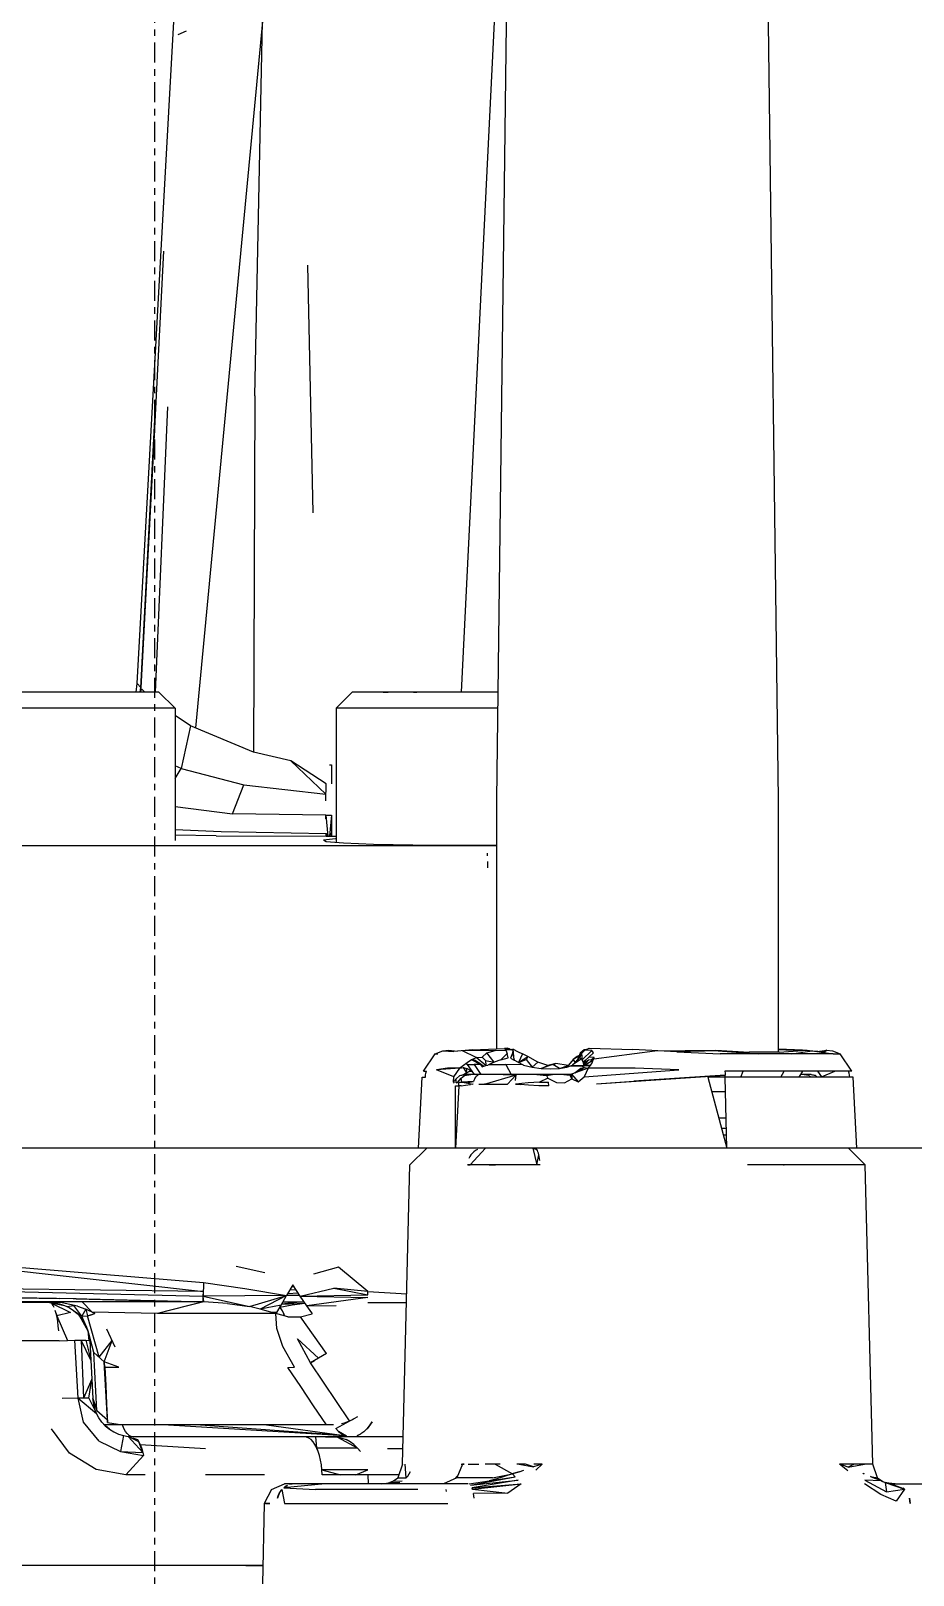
# Model space of a CAD drawing. Header units: millimetres. Extents: x -57554 to 16546, y 2142 to 98430.
# Drawn here: x -16614.8 to -16483.4, y 76751.8 to 76982 of the extents above; entities that cross this region are included whole.
import ezdxf

# ---------------------------------------------------------------- set-up
doc = ezdxf.new("R2010")
doc.units = ezdxf.units.MM
doc.linetypes.add('DXK_LINE_DOT3', pattern=[5.9187, 2.979, -0.9799, 0.9799, -0.9799])

msp = doc.modelspace()

# ---------------------------------------------------------------- linework, layer by layer
at = {"color": 1, "linetype": 'DXK_LINE_DOT3'}
msp.add_line((-16596.37, 71792.5), (-16596.37, 84292.5), dxfattribs=at)
at = {"color": 2, "linetype": 'Continuous'}
for p, q in [((-16545.43, 76867.4), (-16543.43, 77025.4)), ((-16503.47, 76867.4), (-16505.46, 77025.4)), ((-16599.02, 76884.69), (-16591.4, 77021.77)), ((-16545.78, 76984.36), (-16550.74, 76883.4)), ((-16545.78, 76984.34), (-16550.74, 76883.4)), ((-16591.72, 76981.98), (-16592.97, 76981.42)), ((-16580.32, 76983.39), (-16590.31, 76878.08)), ((-16581.49, 76927.58), (-16580.32, 76983.39)), ((-16595.1, 76949.14), (-16596.75, 76916.92)), ((-16573.65, 76947.05), (-16572.86, 76910.12)), ((-16581.49, 76927.58), (-16581.67, 76874.47)), ((-16598.45, 76884.05), (-16596.34, 76924.98)), ((-16596.27, 76883.4), (-16594.45, 76925.94)), ((-16596.75, 76916.92), (-16598.45, 76884.05)), ((-16599.17, 76883.4), (-16599.02, 76884.69)), ((-16598.47, 76884.11), (-16599.02, 76884.69)), ((-16595.77, 76883.4), (-16626.97, 76883.4)), ((-16598.56, 76883.4), (-16598.47, 76884.11)), ((-16598.38, 76883.92), (-16598.55, 76883.4)), ((-16598.55, 76883.4), (-16598.38, 76883.92)), ((-16598.38, 76883.92), (-16597.86, 76883.4)), ((-16598.38, 76883.92), (-16597.86, 76883.4)), ((-16595.77, 76883.4), (-16593.37, 76881)), ((-16566.97, 76883.4), (-16569.37, 76881)), ((-16545.22, 76883.4), (-16566.97, 76883.4)), ((-16562.37, 76883.4), (-16561.59, 76883.4)), ((-16557.85, 76883.4), (-16557.33, 76883.4)), ((-16593.37, 76881), (-16629.37, 76881)), ((-16593.37, 76881), (-16593.37, 76861.31)), ((-16569.37, 76881), (-16569.37, 76861.02)), ((-16545.25, 76881), (-16569.37, 76881)), ((-16591.08, 76878.41), (-16593.37, 76879.93)), ((-16591.08, 76878.41), (-16592.45, 76872.03)), ((-16590.31, 76878.08), (-16591.08, 76878.41)), ((-16581.67, 76874.47), (-16591.08, 76878.41)), ((-16576.14, 76873.15), (-16581.67, 76874.47)), ((-16570.87, 76869.75), (-16576.14, 76873.15)), ((-16576.14, 76873.15), (-16570.88, 76868.2)), ((-16592.45, 76872.03), (-16593.37, 76872.43)), ((-16593.37, 76870.53), (-16592.45, 76872.03)), ((-16592.45, 76872.03), (-16583.14, 76869.59)), ((-16570.33, 76872.55), (-16570.08, 76872.55)), ((-16570.33, 76872.55), (-16570.08, 76872.55)), ((-16570.08, 76872.55), (-16570.08, 76869.75)), ((-16584.8, 76865.27), (-16583.14, 76869.59)), ((-16583.14, 76869.59), (-16570.88, 76868.2)), ((-16570.89, 76867.22), (-16570.87, 76869.75)), ((-16593.37, 76866.36), (-16584.8, 76865.27)), ((-16545.43, 76830.24), (-16545.43, 76867.4)), ((-16503.47, 76829.76), (-16503.47, 76867.4)), ((-16570.89, 76865.07), (-16584.8, 76865.27)), ((-16570.89, 76864.51), (-16570.89, 76865.07)), ((-16570.89, 76865.07), (-16570.08, 76865.07)), ((-16570.89, 76865.07), (-16570.58, 76861.93)), ((-16570.08, 76865.07), (-16570.33, 76861.93)), ((-16570.08, 76865.07), (-16570.08, 76861.93)), ((-16593.37, 76862.94), (-16586.52, 76862.63)), ((-16587.24, 76862), (-16593.37, 76862.08)), ((-16587.24, 76862), (-16570.84, 76861.93)), ((-16586.52, 76862.63), (-16570.87, 76862.36)), ((-16570.84, 76861.93), (-16570.87, 76862.36)), ((-16570.58, 76861.93), (-16570.87, 76862.36)), ((-16570.84, 76861.93), (-16570.86, 76862.33)), ((-16570.84, 76861.93), (-16570.58, 76861.93)), ((-16570.58, 76861.93), (-16570.33, 76861.93)), ((-16570.33, 76861.93), (-16570.08, 76862.36)), ((-16570.33, 76861.93), (-16570.08, 76861.93)), ((-16570.08, 76862.36), (-16570.08, 76861.93)), ((-16570.08, 76861.93), (-16569.37, 76861.93)), ((-16570.08, 76861.93), (-16569.37, 76861.93)), ((-16705.91, 76860.53), (-16546.82, 76860.53)), ((-16571.26, 76861.38), (-16569.45, 76861.6)), ((-16571.26, 76861.38), (-16570.85, 76861.15)), ((-16570.85, 76861.15), (-16568.26, 76860.93)), ((-16569.45, 76861.6), (-16569.37, 76861.61)), ((-16568.26, 76860.93), (-16563.8, 76860.76)), ((-16563.8, 76860.76), (-16557.95, 76860.65)), ((-16557.95, 76860.65), (-16551.37, 76860.61)), ((-16551.37, 76860.61), (-16545.51, 76860.64)), ((-16551.37, 76860.6), (-16550.54, 76860.6)), ((-16550.54, 76860.6), (-16545.79, 76860.6)), ((-16546.82, 76860.53), (-16545.43, 76860.54)), ((-16546.82, 76859.26), (-16546.82, 76859.38)), ((-16546.82, 76859.01), (-16546.82, 76859.38)), ((-16545.51, 76860.64), (-16545.43, 76860.64)), ((-16546.82, 76859.01), (-16546.82, 76859.26)), ((-16546.82, 76858.17), (-16546.82, 76857.71)), ((-16546.82, 76857.71), (-16546.82, 76857.23)), ((-16556.34, 76826.88), (-16554.61, 76829.51)), ((-16554.61, 76829.51), (-16553.46, 76829.95)), ((-16554.61, 76829.51), (-16554.19, 76829.51)), ((-16553.46, 76829.95), (-16552.62, 76830.03)), ((-16553.46, 76829.95), (-16551.83, 76829.82)), ((-16552.62, 76830.03), (-16551.3, 76829.87)), ((-16549.04, 76830.1), (-16551.83, 76829.82)), ((-16545.66, 76829.99), (-16550.55, 76829.95)), ((-16548.51, 76828.95), (-16550.55, 76829.95)), ((-16549.04, 76830.1), (-16544.26, 76830.28)), ((-16549.04, 76830.1), (-16545.66, 76829.99)), ((-16546.92, 76829.62), (-16547.62, 76829)), ((-16546.92, 76829.62), (-16545.66, 76829.99)), ((-16545.84, 76828.26), (-16546.92, 76829.62)), ((-16545.66, 76829.99), (-16544.06, 76830.05)), ((-16543.87, 76829.55), (-16544.84, 76828.61)), ((-16543.9, 76830.31), (-16544.26, 76830.28)), ((-16544.26, 76830.28), (-16544.06, 76830.05)), ((-16544.2, 76830.21), (-16543.54, 76830.24)), ((-16544.13, 76830.13), (-16543.35, 76830.15)), ((-16544.13, 76830.13), (-16543.35, 76830.15)), ((-16544.06, 76830.05), (-16543.87, 76829.55)), ((-16543.54, 76830.24), (-16543.9, 76830.31)), ((-16543.71, 76828.88), (-16543.87, 76829.55)), ((-16543.54, 76830.24), (-16543.29, 76830.15)), ((-16543.54, 76830.24), (-16543.2, 76830.08)), ((-16543.11, 76829.61), (-16543.37, 76828.83)), ((-16543.29, 76830.15), (-16542.98, 76830.16)), ((-16543.2, 76830.08), (-16543.29, 76830.15)), ((-16542.98, 76830.16), (-16543.2, 76830.08)), ((-16543.2, 76830.08), (-16543.04, 76830.07)), ((-16543.04, 76830.07), (-16543.11, 76829.61)), ((-16543.11, 76829.61), (-16542.83, 76828.56)), ((-16542.98, 76830.16), (-16543.04, 76830.07)), ((-16542.83, 76828.56), (-16542.98, 76830.16)), ((-16542.98, 76830.16), (-16542.34, 76829.85)), ((-16542.34, 76829.85), (-16541.6, 76829.48)), ((-16541.6, 76829.48), (-16542.19, 76828.22)), ((-16540.81, 76829.09), (-16541.6, 76829.48)), ((-16533.01, 76829.61), (-16533.45, 76828.51)), ((-16533.01, 76829.61), (-16533.12, 76828.88)), ((-16533.07, 76828.89), (-16532.8, 76829.55)), ((-16532.42, 76830.07), (-16533.01, 76829.61)), ((-16532.55, 76829.82), (-16533.01, 76829.61)), ((-16532.8, 76829.55), (-16532.32, 76830.05)), ((-16532.8, 76829.55), (-16532.7, 76828.61)), ((-16532.7, 76828.61), (-16531.26, 76829.99)), ((-16532.07, 76830.15), (-16532.42, 76830.07)), ((-16532.32, 76830.05), (-16531.65, 76830.31)), ((-16531.26, 76829.99), (-16532.32, 76830.05)), ((-16531.7, 76829), (-16531.03, 76829.62)), ((-16531.65, 76830.31), (-16525.17, 76830.11)), ((-16531.03, 76829.62), (-16531.26, 76829.99)), ((-16530.98, 76828.76), (-16521.86, 76829.94)), ((-16518.6, 76829.77), (-16525.17, 76830.11)), ((-16521.96, 76829.95), (-16512.8, 76830.03)), ((-16512.45, 76829.95), (-16518.6, 76829.77)), ((-16518.6, 76829.77), (-16512.15, 76829.51)), ((-16512.8, 76830.03), (-16507.84, 76829.76)), ((-16512.45, 76829.95), (-16506.41, 76829.51)), ((-16495.32, 76829.51), (-16512.15, 76829.51)), ((-16503.36, 76829.76), (-16507.84, 76829.76)), ((-16503.47, 76830.24), (-16499.87, 76830.1)), ((-16503.47, 76830.21), (-16500.11, 76830)), ((-16503.47, 76830.15), (-16500.11, 76830)), ((-16501.38, 76830.06), (-16503.47, 76830.1)), ((-16503.36, 76829.76), (-16499.19, 76830.03)), ((-16501.54, 76829.51), (-16498.43, 76829.95)), ((-16500.11, 76830), (-16499.91, 76829.99)), ((-16500.11, 76830), (-16499.91, 76829.99)), ((-16499.87, 76830.1), (-16499.2, 76830.03)), ((-16499.87, 76830.1), (-16499.2, 76830.03)), ((-16499.19, 76830.03), (-16498.43, 76829.95)), ((-16498.43, 76829.95), (-16495.32, 76829.51)), ((-16498.39, 76829.95), (-16497.6, 76829.87)), ((-16498.34, 76829.95), (-16497.6, 76829.87)), ((-16497.69, 76829.86), (-16496.27, 76830.03)), ((-16497.08, 76829.76), (-16496.68, 76829.76)), ((-16497.08, 76829.76), (-16496.89, 76829.76)), ((-16497.07, 76829.76), (-16496.27, 76830.03)), ((-16497.07, 76829.76), (-16496.94, 76829.83)), ((-16496.27, 76830.03), (-16496.94, 76829.83)), ((-16496.89, 76829.76), (-16496.68, 76829.76)), ((-16496.68, 76829.76), (-16496.27, 76830.03)), ((-16496.27, 76830.03), (-16495.43, 76829.95)), ((-16495.43, 76829.95), (-16494.28, 76829.51)), ((-16495.32, 76829.51), (-16494.8, 76829.51)), ((-16494.8, 76829.51), (-16494.28, 76829.51)), ((-16492.55, 76826.88), (-16494.28, 76829.51)), ((-16550.94, 76827.33), (-16554.39, 76827.11)), ((-16552.75, 76827.33), (-16554.39, 76827.11)), ((-16553.54, 76827.22), (-16554.39, 76827.11)), ((-16551.82, 76826.08), (-16554.39, 76827.11)), ((-16552.75, 76827.33), (-16553.54, 76827.22)), ((-16550.94, 76827.33), (-16552.75, 76827.33)), ((-16551.82, 76826.08), (-16550.94, 76827.33)), ((-16550.41, 76827.76), (-16550.94, 76827.33)), ((-16550.94, 76827.33), (-16550.43, 76827.44)), ((-16550.43, 76827.44), (-16549.87, 76827.32)), ((-16550.43, 76827.44), (-16549.94, 76826.65)), ((-16549.83, 76828.17), (-16550.41, 76827.76)), ((-16549.98, 76828.06), (-16549.77, 76827.91)), ((-16549.94, 76826.65), (-16549.87, 76827.32)), ((-16549.37, 76826.98), (-16549.87, 76827.32)), ((-16549.2, 76828.57), (-16549.83, 76828.17)), ((-16548.77, 76826.4), (-16549.77, 76827.91)), ((-16549.77, 76827.91), (-16548.78, 76827.91)), ((-16548.87, 76828.76), (-16549.2, 76828.57)), ((-16547.88, 76827.9), (-16549.2, 76828.57)), ((-16549.2, 76828.57), (-16548.64, 76828.53)), ((-16548.87, 76828.76), (-16548.51, 76828.95)), ((-16547.89, 76827.91), (-16548.78, 76827.91)), ((-16548.78, 76827.91), (-16547.81, 76826.39)), ((-16548.64, 76828.53), (-16548.07, 76828.16)), ((-16548.64, 76828.53), (-16548.02, 76828.1)), ((-16548.51, 76828.95), (-16547.62, 76829)), ((-16547.08, 76827.73), (-16548.51, 76828.95)), ((-16548.07, 76828.16), (-16547.63, 76827.56)), ((-16548.07, 76828.16), (-16547.37, 76827.64)), ((-16547.63, 76827.56), (-16547.37, 76827.64)), ((-16547.62, 76829), (-16547.13, 76828.51)), ((-16547.37, 76827.64), (-16547.08, 76827.73)), ((-16547.13, 76828.51), (-16547.08, 76827.73)), ((-16547.13, 76828.51), (-16545.84, 76828.26)), ((-16547.08, 76827.73), (-16546.77, 76827.82)), ((-16545.84, 76828.26), (-16546.77, 76827.82)), ((-16546.58, 76827.91), (-16544.08, 76827.91)), ((-16544.84, 76828.61), (-16545.84, 76828.26)), ((-16544.84, 76828.61), (-16543.71, 76828.88)), ((-16541.5, 76827.85), (-16544.08, 76827.91)), ((-16544.08, 76827.91), (-16543.3, 76826.39)), ((-16543.37, 76828.83), (-16542.83, 76828.56)), ((-16542.19, 76828.22), (-16542.83, 76828.56)), ((-16542.19, 76828.22), (-16540.81, 76829.09)), ((-16542.19, 76828.22), (-16541.05, 76828.66)), ((-16541.44, 76827.82), (-16542.19, 76828.22)), ((-16541.44, 76827.82), (-16540.15, 76827.52)), ((-16540.81, 76829.09), (-16541.05, 76828.66)), ((-16541.05, 76828.66), (-16540.15, 76827.52)), ((-16539.33, 76828.23), (-16540.81, 76829.09)), ((-16540.15, 76827.52), (-16539.33, 76828.23)), ((-16540.15, 76827.52), (-16538.8, 76827.31)), ((-16537.81, 76827.76), (-16539.33, 76828.23)), ((-16537.08, 76827.91), (-16538.8, 76827.31)), ((-16538.8, 76827.31), (-16537.81, 76827.76)), ((-16538.8, 76827.31), (-16537.39, 76827.23)), ((-16536.64, 76828.05), (-16537.81, 76827.76)), ((-16537.39, 76827.23), (-16536.08, 76827.31)), ((-16537.08, 76827.91), (-16536.64, 76828.05)), ((-16536.08, 76827.31), (-16537.08, 76827.91)), ((-16534.79, 76827.76), (-16536.64, 76828.05)), ((-16536.08, 76827.31), (-16534.79, 76827.76)), ((-16536.08, 76827.31), (-16535, 76827.52)), ((-16534.05, 76828.66), (-16535, 76827.52)), ((-16535, 76827.52), (-16534.14, 76827.82)), ((-16534.63, 76827.65), (-16532.56, 76827.72)), ((-16531.82, 76827.33), (-16534.3, 76826.45)), ((-16534.27, 76827.77), (-16532.51, 76827.81)), ((-16533.77, 76828.17), (-16534.14, 76827.82)), ((-16533.2, 76829.12), (-16534.05, 76828.66)), ((-16533.46, 76829.09), (-16534.05, 76828.66)), ((-16534.05, 76828.66), (-16533.77, 76828.17)), ((-16533.85, 76828.1), (-16533.58, 76828.23)), ((-16533.77, 76828.17), (-16533.44, 76828.53)), ((-16533.45, 76828.51), (-16533.77, 76828.17)), ((-16533.76, 76826.65), (-16532.38, 76827.44)), ((-16532.89, 76827.32), (-16533.76, 76826.65)), ((-16533.58, 76828.23), (-16532.87, 76828.75)), ((-16533.58, 76828.23), (-16533.55, 76828.4)), ((-16533.16, 76829.22), (-16533.46, 76829.09)), ((-16533.45, 76828.51), (-16533.06, 76828.92)), ((-16533.45, 76828.51), (-16533.16, 76828.83)), ((-16533.36, 76828.6), (-16533.06, 76828.92)), ((-16533.16, 76828.83), (-16533.12, 76828.88)), ((-16533.12, 76828.88), (-16533.06, 76828.93)), ((-16532.7, 76828.61), (-16533.03, 76828.88)), ((-16532.38, 76827.44), (-16532.89, 76827.32)), ((-16532.54, 76828.26), (-16532.7, 76828.61)), ((-16532.63, 76827.56), (-16532.34, 76828.16)), ((-16532.57, 76827.64), (-16532.63, 76827.56)), ((-16532.57, 76827.64), (-16531.05, 76828.57)), ((-16531.77, 76828.53), (-16532.57, 76827.64)), ((-16532.57, 76827.64), (-16532.34, 76828.16)), ((-16532.27, 76828.51), (-16532.54, 76828.26)), ((-16532.54, 76828.26), (-16532.51, 76827.82)), ((-16532.27, 76828.51), (-16532.49, 76827.86)), ((-16532.45, 76827.72), (-16531.49, 76827.75)), ((-16531.82, 76827.33), (-16532.41, 76826.08)), ((-16532.41, 76826.08), (-16518.29, 76827.11)), ((-16532.38, 76827.44), (-16531.82, 76827.33)), ((-16531.77, 76828.53), (-16532.34, 76828.16)), ((-16532.3, 76827.81), (-16531.44, 76827.83)), ((-16531.7, 76829), (-16532.27, 76828.51)), ((-16531.82, 76827.33), (-16531.49, 76827.76)), ((-16524.81, 76827.33), (-16531.82, 76827.33)), ((-16531.05, 76828.57), (-16531.77, 76828.53)), ((-16530.94, 76828.95), (-16531.7, 76829)), ((-16531.49, 76827.76), (-16531.24, 76828.17)), ((-16531.47, 76828.55), (-16530.94, 76828.95)), ((-16531.24, 76828.17), (-16531.05, 76828.57)), ((-16531.05, 76828.57), (-16530.98, 76828.76)), ((-16530.98, 76828.76), (-16530.94, 76828.95)), ((-16518.29, 76827.11), (-16524.81, 76827.33)), ((-16557.1, 76815.4), (-16556.55, 76826.03)), ((-16556.55, 76826.03), (-16556.06, 76826.03)), ((-16556.34, 76826.88), (-16555.9, 76826.88)), ((-16556.06, 76826.03), (-16556.03, 76826.32)), ((-16556.03, 76826.32), (-16555.98, 76826.6)), ((-16555.98, 76826.6), (-16555.9, 76826.88)), ((-16551.88, 76825.31), (-16551.82, 76826.08)), ((-16551.88, 76825.31), (-16551.48, 76825.78)), ((-16551.74, 76825.13), (-16551.88, 76825.31)), ((-16551.5, 76825.18), (-16551.48, 76825.78)), ((-16551.5, 76825.18), (-16551.26, 76825.22)), ((-16551.48, 76825.78), (-16550.95, 76826.24)), ((-16551.26, 76825.22), (-16550.73, 76825.85)), ((-16551.1, 76824.7), (-16551.09, 76824.89)), ((-16551.09, 76824.89), (-16551.06, 76825.07)), ((-16551.06, 76825.07), (-16551.02, 76825.26)), ((-16551.02, 76825.26), (-16550.66, 76825.25)), ((-16550.95, 76826.24), (-16550.17, 76826.45)), ((-16550.95, 76826.24), (-16550.05, 76826.4)), ((-16550.76, 76824.71), (-16550.09, 76824.8)), ((-16550.73, 76825.85), (-16550.22, 76826.25)), ((-16550.66, 76825.25), (-16550.73, 76825.85)), ((-16548.89, 76825.35), (-16550.66, 76825.25)), ((-16550.66, 76825.25), (-16549.99, 76825.15)), ((-16549.94, 76826.65), (-16550.28, 76826.42)), ((-16550.28, 76826.4), (-16550.17, 76826.45)), ((-16534.76, 76826.4), (-16550.28, 76826.4)), ((-16550.17, 76826.45), (-16550.25, 76826.4)), ((-16550.22, 76826.25), (-16549.28, 76826.4)), ((-16550.22, 76826.25), (-16549.82, 76826.4)), ((-16550.17, 76826.45), (-16549.94, 76826.65)), ((-16550.09, 76824.8), (-16549.36, 76824.92)), ((-16549.99, 76825.15), (-16548.89, 76825.35)), ((-16549.99, 76825.15), (-16549.02, 76824.99)), ((-16549.94, 76826.65), (-16549.37, 76826.98)), ((-16549.55, 76826.88), (-16549.09, 76826.88)), ((-16549.02, 76824.98), (-16549.36, 76824.92)), ((-16548.94, 76824.98), (-16549.02, 76824.98)), ((-16548.84, 76825.53), (-16548.89, 76825.35)), ((-16548.77, 76825.69), (-16548.84, 76825.53)), ((-16548.69, 76825.85), (-16548.77, 76825.69)), ((-16548.59, 76825.99), (-16548.69, 76825.85)), ((-16548.48, 76826.11), (-16548.59, 76825.99)), ((-16548.35, 76826.21), (-16548.48, 76826.11)), ((-16548.22, 76826.29), (-16548.35, 76826.21)), ((-16548.1, 76824.98), (-16547.15, 76824.98)), ((-16548.1, 76824.98), (-16547.25, 76824.98)), ((-16547.25, 76824.98), (-16542.52, 76826.35)), ((-16547.15, 76824.98), (-16547.25, 76824.98)), ((-16547.15, 76824.98), (-16543.85, 76824.98)), ((-16542.52, 76826.35), (-16546.37, 76826.4)), ((-16544.48, 76826.4), (-16542.5, 76826.39)), ((-16543.85, 76824.98), (-16542.52, 76826.35)), ((-16540.76, 76825.15), (-16542.65, 76824.98)), ((-16542.65, 76824.98), (-16541.93, 76824.91)), ((-16542.63, 76825.53), (-16542.62, 76825.69)), ((-16542.62, 76825.69), (-16542.61, 76825.85)), ((-16542.61, 76825.85), (-16542.6, 76825.99)), ((-16542.6, 76825.99), (-16542.58, 76826.11)), ((-16542.58, 76826.11), (-16542.56, 76826.21)), ((-16542.56, 76826.21), (-16542.54, 76826.29)), ((-16542.54, 76826.29), (-16542.52, 76826.35)), ((-16540.71, 76824.8), (-16541.93, 76824.91)), ((-16539.06, 76825.25), (-16540.76, 76825.15)), ((-16539.16, 76824.71), (-16540.71, 76824.8)), ((-16539.45, 76826.4), (-16538.04, 76826.25)), ((-16537.84, 76825.85), (-16539.06, 76825.25)), ((-16539.06, 76825.25), (-16537.72, 76825.26)), ((-16538.04, 76826.25), (-16537.11, 76826.4)), ((-16538.04, 76826.25), (-16537.84, 76825.85)), ((-16537.84, 76825.85), (-16536.53, 76825.22)), ((-16537.7, 76825.07), (-16537.72, 76825.26)), ((-16537.68, 76824.89), (-16537.7, 76825.07)), ((-16537.67, 76824.7), (-16537.68, 76824.89)), ((-16536.53, 76825.22), (-16535.34, 76825.18)), ((-16534.49, 76826.24), (-16535.93, 76826.4)), ((-16535.34, 76825.18), (-16534.27, 76825.78)), ((-16534.3, 76826.45), (-16534.76, 76826.4)), ((-16534.49, 76826.24), (-16534.3, 76826.45)), ((-16534.27, 76825.78), (-16534.49, 76826.24)), ((-16534.3, 76826.45), (-16534.27, 76825.78)), ((-16534.3, 76826.45), (-16533.32, 76825.31)), ((-16534.27, 76825.78), (-16533.32, 76825.31)), ((-16533.32, 76825.31), (-16532.41, 76826.08)), ((-16530.58, 76825.02), (-16511.39, 76826.32)), ((-16530.58, 76825.02), (-16525.02, 76825.39)), ((-16511.39, 76826.32), (-16525.02, 76825.39)), ((-16492.35, 76826.03), (-16513.99, 76826.03)), ((-16513.99, 76826.03), (-16511.15, 76815.4)), ((-16493.65, 76826.88), (-16511.45, 76826.88)), ((-16511.45, 76826.88), (-16511.41, 76826.6)), ((-16511.41, 76826.6), (-16511.39, 76826.32)), ((-16511.38, 76826.03), (-16511.39, 76826.32)), ((-16511.15, 76815.4), (-16511.38, 76826.03)), ((-16509.06, 76826.03), (-16508.7, 76826.88)), ((-16503.09, 76826.03), (-16502.59, 76826.88)), ((-16500.37, 76826.03), (-16499.81, 76826.88)), ((-16498.61, 76826.4), (-16500.12, 76826.4)), ((-16499.61, 76826.4), (-16498.95, 76826.3)), ((-16499.07, 76826.4), (-16498.62, 76826.03)), ((-16497.94, 76826.24), (-16498.84, 76826.4)), ((-16498.61, 76826.4), (-16497.94, 76826.24)), ((-16497.7, 76826.03), (-16497.94, 76826.24)), ((-16497.64, 76826.88), (-16497.07, 76826.08)), ((-16497.07, 76826.08), (-16495.08, 76826.88)), ((-16493.1, 76826.88), (-16493.65, 76826.88)), ((-16492.55, 76826.88), (-16493.1, 76826.88)), ((-16492.92, 76826.6), (-16493, 76826.88)), ((-16492.86, 76826.32), (-16492.92, 76826.6)), ((-16492.83, 76826.03), (-16492.86, 76826.32)), ((-16491.79, 76815.4), (-16492.35, 76826.03)), ((-16551.6, 76824.7), (-16551.1, 76824.7)), ((-16551.58, 76815.4), (-16551.6, 76824.7)), ((-16551.1, 76824.7), (-16551.58, 76815.4)), ((-16550.76, 76824.71), (-16551.1, 76824.7)), ((-16537.8, 76824.7), (-16539.16, 76824.71)), ((-16537.67, 76824.7), (-16537.8, 76824.7)), ((-16513.41, 76823.85), (-16511.33, 76823.85)), ((-16512.36, 76819.93), (-16512.15, 76819.93)), ((-16512.15, 76819.93), (-16511.25, 76819.93)), ((-16511.95, 76818.4), (-16511.21, 76818.4)), ((-16511.68, 76817.4), (-16511.5, 76817.4)), ((-16511.5, 76817.4), (-16511.19, 76817.4)), ((-16478.07, 76815.4), (-16834.67, 76815.4)), ((-16558.36, 76812.95), (-16555.87, 76815.4)), ((-16549.45, 76814.18), (-16549.59, 76813.89)), ((-16549.28, 76814.45), (-16549.45, 76814.18)), ((-16549.4, 76812.95), (-16547.12, 76815.4)), ((-16549.07, 76814.69), (-16549.28, 76814.45)), ((-16548.84, 76814.9), (-16549.07, 76814.69)), ((-16548.58, 76815.07), (-16548.84, 76814.9)), ((-16548.3, 76815.21), (-16548.58, 76815.07)), ((-16540.08, 76815.4), (-16539.46, 76812.95)), ((-16540.08, 76815.4), (-16539.46, 76815.21)), ((-16539.46, 76815.21), (-16539.55, 76815.32)), ((-16539.37, 76815.07), (-16539.46, 76815.21)), ((-16539.46, 76812.95), (-16539.15, 76814.45)), ((-16539.29, 76814.9), (-16539.37, 76815.07)), ((-16539.21, 76814.69), (-16539.29, 76814.9)), ((-16539.15, 76814.45), (-16539.21, 76814.69)), ((-16539.09, 76814.18), (-16539.15, 76814.45)), ((-16539.05, 76813.89), (-16539.09, 76814.18)), ((-16539.01, 76813.59), (-16539.05, 76813.89)), ((-16490.54, 76812.95), (-16493.02, 76815.4)), ((-16559.48, 76768.33), (-16558.36, 76812.95)), ((-16538.98, 76812.95), (-16549.79, 76812.95)), ((-16549.76, 76812.95), (-16549.4, 76812.95)), ((-16546.56, 76812.95), (-16545.6, 76812.95)), ((-16490.57, 76812.95), (-16508.06, 76812.95)), ((-16502.71, 76812.95), (-16502.63, 76812.95)), ((-16489.41, 76768.33), (-16490.54, 76812.95)), ((-16634.23, 76799.08), (-16589.15, 76794.06)), ((-16634.23, 76799.08), (-16589.12, 76795.41)), ((-16580.01, 76796.82), (-16584.26, 76797.78)), ((-16568.99, 76797.69), (-16572.72, 76796.63)), ((-16564.66, 76794.05), (-16568.99, 76797.69)), ((-16656.37, 76794.97), (-16589.18, 76793.35)), ((-16589.15, 76794.06), (-16656.37, 76794.97)), ((-16589.12, 76795.41), (-16589.18, 76793.35)), ((-16589.12, 76795.41), (-16582.95, 76794.5)), ((-16575.83, 76795.05), (-16576.74, 76793.44)), ((-16574.72, 76793.37), (-16575.83, 76795.05)), ((-16634.36, 76793.37), (-16610.51, 76792.99)), ((-16608.08, 76792.95), (-16624.94, 76793.26)), ((-16590.49, 76792.52), (-16610.51, 76792.99)), ((-16608.08, 76792.95), (-16590.49, 76792.52)), ((-16589.2, 76792.52), (-16589.18, 76793.35)), ((-16589.19, 76792.93), (-16589.14, 76792.92)), ((-16589.18, 76793.35), (-16589.15, 76794.06)), ((-16576.74, 76793.44), (-16589.18, 76793.35)), ((-16589.1, 76792.49), (-16589.18, 76793.35)), ((-16589.18, 76793.35), (-16582.28, 76791.8)), ((-16582.95, 76794.5), (-16576.74, 76793.44)), ((-16582.28, 76791.8), (-16576.74, 76793.44)), ((-16576.74, 76793.44), (-16580.67, 76791.43)), ((-16577.57, 76792.03), (-16576.74, 76793.44)), ((-16576.7, 76793.52), (-16574.82, 76793.52)), ((-16576.56, 76793.76), (-16575.04, 76793.85)), ((-16576.23, 76794.35), (-16575.34, 76794.31)), ((-16575.96, 76794.81), (-16575.66, 76794.8)), ((-16574.72, 76793.37), (-16569.69, 76794.54)), ((-16574.72, 76793.37), (-16564.66, 76793.56)), ((-16573.74, 76791.92), (-16574.72, 76793.37)), ((-16574.72, 76793.37), (-16564.66, 76793.15)), ((-16564.66, 76793.15), (-16573.74, 76791.92)), ((-16564.66, 76794.05), (-16569.69, 76794.54)), ((-16569.69, 76794.54), (-16564.66, 76793.56)), ((-16564.66, 76793.56), (-16564.66, 76794.05)), ((-16564.66, 76793.56), (-16564.66, 76794.05)), ((-16564.64, 76794.05), (-16558.84, 76793.7)), ((-16589.11, 76792.52), (-16723.54, 76792.52)), ((-16612.36, 76792.46), (-16674.55, 76792.46)), ((-16612.06, 76792.4), (-16662.9, 76792.4)), ((-16610.17, 76792.34), (-16612.36, 76792.46)), ((-16612.06, 76792.4), (-16611.31, 76792.35)), ((-16611.88, 76792.35), (-16612.06, 76792.4)), ((-16611.88, 76792.35), (-16608.95, 76790.91)), ((-16611.7, 76792.21), (-16611.88, 76792.35)), ((-16611.81, 76792.35), (-16609.84, 76791.97)), ((-16611.53, 76791.97), (-16611.7, 76792.21)), ((-16611.37, 76791.65), (-16611.53, 76791.97)), ((-16611.31, 76792.35), (-16610.56, 76792.21)), ((-16611.07, 76790.75), (-16611.21, 76791.24)), ((-16611.07, 76790.75), (-16611, 76790.41)), ((-16611.05, 76790.64), (-16611.07, 76790.75)), ((-16610.95, 76790.2), (-16611.05, 76790.64)), ((-16608.95, 76790.91), (-16611, 76790.41)), ((-16611, 76790.41), (-16610.95, 76790.2)), ((-16611, 76790.41), (-16609.39, 76786.76)), ((-16610.56, 76792.21), (-16609.84, 76791.97)), ((-16607.88, 76791.87), (-16610.17, 76792.34)), ((-16609.84, 76791.97), (-16609.15, 76791.65)), ((-16609.47, 76791.81), (-16608.47, 76791.99)), ((-16609.15, 76791.65), (-16608.52, 76791.24)), ((-16608.52, 76791.24), (-16607.93, 76790.75)), ((-16608.51, 76791.24), (-16607.27, 76790.4)), ((-16607.27, 76790.4), (-16608.47, 76791.99)), ((-16607.61, 76790.41), (-16607.93, 76790.75)), ((-16607.93, 76790.75), (-16607.42, 76790.2)), ((-16607.89, 76790.71), (-16607.27, 76790.4)), ((-16607.88, 76791.87), (-16606.64, 76791.43)), ((-16607.61, 76790.41), (-16606.34, 76788.2)), ((-16607.42, 76790.2), (-16607.61, 76790.41)), ((-16606.64, 76791.43), (-16607.27, 76790.4)), ((-16607.27, 76790.4), (-16606.4, 76790.42)), ((-16606.61, 76788.91), (-16607.27, 76790.4)), ((-16605.7, 76790.95), (-16607.23, 76792.52)), ((-16605.34, 76790.77), (-16606.64, 76791.43)), ((-16606.64, 76791.43), (-16606.4, 76790.42)), ((-16606.4, 76790.42), (-16605.34, 76790.77)), ((-16606.4, 76790.42), (-16606.03, 76790.55)), ((-16604.69, 76784.27), (-16606.4, 76790.42)), ((-16606.03, 76790.55), (-16605.34, 76790.77)), ((-16595.96, 76790.77), (-16605.7, 76790.95)), ((-16605.7, 76790.95), (-16605.34, 76790.77)), ((-16589.2, 76792.52), (-16595.96, 76790.77)), ((-16589.1, 76792.49), (-16595.96, 76790.77)), ((-16578.37, 76790.77), (-16595.96, 76790.77)), ((-16589.1, 76792.49), (-16589.2, 76792.52)), ((-16585.54, 76792.26), (-16589.1, 76792.49)), ((-16585.54, 76792.26), (-16582.28, 76791.8)), ((-16580.67, 76791.43), (-16582.28, 76791.8)), ((-16577.57, 76792.03), (-16580.67, 76791.43)), ((-16579.1, 76790.95), (-16580.67, 76791.43)), ((-16578.22, 76790.94), (-16579.1, 76790.95)), ((-16578.37, 76790.77), (-16578.32, 76790.83)), ((-16576.56, 76790.28), (-16578.37, 76790.77)), ((-16578.21, 76788.54), (-16578.37, 76790.77)), ((-16578.32, 76790.83), (-16578.27, 76790.89)), ((-16578.27, 76790.89), (-16578.22, 76790.94)), ((-16578.22, 76790.94), (-16577.57, 76792.03)), ((-16577.73, 76791.72), (-16575.9, 76792.09)), ((-16577.57, 76791.48), (-16577.73, 76791.72)), ((-16577.38, 76791.16), (-16577.57, 76791.48)), ((-16577.47, 76792.19), (-16574.02, 76792.32)), ((-16577.45, 76792.23), (-16574.76, 76792.52)), ((-16577.16, 76790.71), (-16577.38, 76791.16)), ((-16577.18, 76790.75), (-16577.38, 76791.16)), ((-16577.28, 76792.52), (-16574.15, 76792.52)), ((-16577, 76790.4), (-16577.18, 76790.75)), ((-16577, 76790.4), (-16577.16, 76790.71)), ((-16576.56, 76790.28), (-16574.69, 76790.26)), ((-16575.9, 76792.09), (-16574.01, 76792.31)), ((-16574.69, 76790.26), (-16572.93, 76790.71)), ((-16570.78, 76784.82), (-16574.69, 76790.26)), ((-16573.74, 76791.92), (-16569.36, 76791.97)), ((-16573.01, 76790.88), (-16573.74, 76791.92)), ((-16573.01, 76790.88), (-16572.99, 76790.82)), ((-16572.99, 76790.82), (-16572.96, 76790.76)), ((-16572.93, 76790.71), (-16572.95, 76790.75)), ((-16564.66, 76792.4), (-16558.88, 76792.4)), ((-16610.84, 76789.58), (-16610.95, 76790.2)), ((-16610.76, 76788.91), (-16610.84, 76789.58)), ((-16610.69, 76788.2), (-16610.76, 76788.91)), ((-16607.42, 76790.2), (-16606.97, 76789.58)), ((-16606.97, 76789.58), (-16606.61, 76788.91)), ((-16606.61, 76788.91), (-16606.34, 76788.2)), ((-16606.34, 76788.2), (-16606.16, 76787.47)), ((-16606.34, 76788.2), (-16606.22, 76786.76)), ((-16602.29, 76785.76), (-16603.52, 76788.46)), ((-16577.3, 76785.85), (-16578.21, 76788.54)), ((-16610.63, 76786.71), (-16675.27, 76786.71)), ((-16610.63, 76786.71), (-16609.39, 76786.76)), ((-16609.39, 76786.76), (-16608.28, 76786.79)), ((-16608.28, 76786.79), (-16607.35, 76786.8)), ((-16607.82, 76778.16), (-16608.28, 76786.79)), ((-16605.92, 76783.84), (-16607.35, 76786.8)), ((-16607.35, 76786.8), (-16607.01, 76778.16)), ((-16607.35, 76786.8), (-16606.65, 76786.79)), ((-16606.65, 76786.79), (-16605.92, 76783.84)), ((-16606.65, 76786.79), (-16606.22, 76786.76)), ((-16606.22, 76786.76), (-16606.07, 76786.71)), ((-16605.46, 76784.97), (-16606.17, 76787.57)), ((-16606.16, 76787.47), (-16606.07, 76786.71)), ((-16606.07, 76786.71), (-16605.62, 76778.08)), ((-16604.69, 76784.27), (-16602.74, 76786.77)), ((-16603.93, 76783.58), (-16602.74, 76786.77)), ((-16575.56, 76782.78), (-16577.3, 76785.85)), ((-16573.18, 76783.41), (-16575.1, 76786.98)), ((-16575.1, 76786.98), (-16571.98, 76784.12)), ((-16605, 76776.33), (-16605.46, 76784.97)), ((-16605.46, 76784.97), (-16603.93, 76783.58)), ((-16603.43, 76774.94), (-16603.93, 76783.58)), ((-16603.76, 76782.78), (-16603.93, 76783.58)), ((-16601.73, 76782.78), (-16603.93, 76783.58)), ((-16570.78, 76784.82), (-16573.18, 76783.41)), ((-16573.18, 76783.41), (-16572.6, 76783.75)), ((-16567.36, 76774.78), (-16573.18, 76783.41)), ((-16603.65, 76780.07), (-16603.76, 76782.78)), ((-16603.76, 76782.78), (-16601.73, 76782.78)), ((-16576.54, 76782.71), (-16575.56, 76782.78)), ((-16574.64, 76779.88), (-16576.54, 76782.71)), ((-16605.77, 76780.96), (-16607.01, 76778.16)), ((-16606.2, 76778.16), (-16605.77, 76780.96)), ((-16603.54, 76777.33), (-16603.65, 76780.07)), ((-16572.73, 76777.03), (-16574.64, 76779.88)), ((-16607.82, 76778.16), (-16610.17, 76778.08)), ((-16606.2, 76778.16), (-16607.82, 76778.16)), ((-16607.82, 76778.16), (-16605.07, 76775.88)), ((-16607.03, 76774.57), (-16607.82, 76778.16)), ((-16606.2, 76778.16), (-16605.07, 76775.88)), ((-16605.35, 76776.59), (-16605.62, 76778.08)), ((-16605.62, 76778.08), (-16605.53, 76777.33)), ((-16605.62, 76778.08), (-16605, 76776.33)), ((-16605.53, 76777.33), (-16605.35, 76776.59)), ((-16605.07, 76775.88), (-16605.35, 76776.59)), ((-16603.43, 76774.94), (-16603.54, 76777.33)), ((-16603.45, 76775.29), (-16603.54, 76777.33)), ((-16570.8, 76774.16), (-16572.73, 76777.03)), ((-16604.69, 76771.74), (-16607.03, 76774.57)), ((-16604.71, 76775.21), (-16605.07, 76775.88)), ((-16605, 76776.33), (-16603.43, 76774.94)), ((-16604.26, 76774.59), (-16604.71, 76775.21)), ((-16603.76, 76774.05), (-16604.26, 76774.59)), ((-16604.26, 76774.59), (-16603.74, 76774.03)), ((-16569.74, 76774.16), (-16603.85, 76774.16)), ((-16603.42, 76774.54), (-16603.44, 76774.94)), ((-16603.43, 76774.94), (-16603.42, 76774.54)), ((-16603.42, 76774.54), (-16601.2, 76774.16)), ((-16600.98, 76773.64), (-16601.2, 76774.16)), ((-16594.35, 76774.16), (-16568.18, 76772.6)), ((-16568.18, 76772.6), (-16590.26, 76774.16)), ((-16579.76, 76774.16), (-16568.18, 76772.6)), ((-16569.4, 76773.64), (-16566.12, 76775.4)), ((-16568.59, 76774.36), (-16567.98, 76774.54)), ((-16567.98, 76774.54), (-16567.36, 76774.78)), ((-16567.36, 76774.78), (-16566.8, 76775.04)), ((-16567.36, 76774.78), (-16566.8, 76775.04)), ((-16564.01, 76774.6), (-16564.76, 76773.59)), ((-16564.37, 76774.05), (-16564.01, 76774.6)), ((-16609.08, 76769.93), (-16611.78, 76773.58)), ((-16603.76, 76774.05), (-16603.15, 76773.54)), ((-16603.15, 76773.54), (-16603.74, 76774.03)), ((-16603.74, 76774.03), (-16603.68, 76773.98)), ((-16603.68, 76773.98), (-16603.15, 76773.54)), ((-16603.15, 76773.54), (-16602.49, 76773.13)), ((-16602.49, 76773.13), (-16601.79, 76772.8)), ((-16601.79, 76772.8), (-16601.06, 76772.57)), ((-16601.06, 76772.57), (-16601.51, 76770.2)), ((-16601.06, 76772.57), (-16600.34, 76772.44)), ((-16600.74, 76773.2), (-16600.98, 76773.64)), ((-16600.48, 76772.86), (-16600.74, 76773.2)), ((-16600.2, 76772.6), (-16600.48, 76772.86)), ((-16599.63, 76772.4), (-16600.34, 76772.44)), ((-16600.34, 76772.44), (-16598.95, 76771.97)), ((-16598.74, 76771.65), (-16600.34, 76772.44)), ((-16600.34, 76772.44), (-16598.18, 76770.07)), ((-16599.92, 76772.45), (-16600.2, 76772.6)), ((-16599.63, 76772.4), (-16599.92, 76772.45)), ((-16559.38, 76772.4), (-16599.63, 76772.4)), ((-16598.95, 76771.97), (-16598.74, 76771.65)), ((-16573.76, 76772.35), (-16574.09, 76772.4)), ((-16573.43, 76772.21), (-16573.76, 76772.35)), ((-16573.11, 76771.97), (-16573.43, 76772.21)), ((-16572.8, 76771.65), (-16573.11, 76771.97)), ((-16572.26, 76770.75), (-16572.4, 76772.4)), ((-16570.95, 76772.4), (-16569.14, 76772.35)), ((-16569.02, 76773.2), (-16569.4, 76773.64)), ((-16569.14, 76772.35), (-16568.5, 76772.21)), ((-16569.14, 76772.35), (-16566.21, 76770.75)), ((-16569.02, 76773.2), (-16568.18, 76772.6)), ((-16567.83, 76772.48), (-16569.02, 76773.2)), ((-16568.5, 76772.21), (-16567.87, 76771.97)), ((-16568.18, 76772.6), (-16567.83, 76772.48)), ((-16568.18, 76772.6), (-16567.73, 76772.45)), ((-16567.27, 76771.65), (-16567.87, 76771.97)), ((-16567.83, 76772.48), (-16567.73, 76772.45)), ((-16566.22, 76772.59), (-16565.71, 76772.83)), ((-16566.19, 76772.6), (-16565.71, 76772.83)), ((-16565.23, 76773.15), (-16565.71, 76772.83)), ((-16564.78, 76773.56), (-16565.23, 76773.15)), ((-16564.78, 76773.56), (-16564.37, 76774.05)), ((-16564.76, 76773.59), (-16564.37, 76774.05)), ((-16605.12, 76767.51), (-16609.08, 76769.93)), ((-16604.69, 76771.74), (-16601.51, 76770.2)), ((-16601.51, 76770.2), (-16598.08, 76769.58)), ((-16601.51, 76770.2), (-16598.18, 76770.07)), ((-16598.08, 76769.58), (-16600.72, 76766.71)), ((-16598.23, 76770.19), (-16598.74, 76771.65)), ((-16598.74, 76771.65), (-16598.55, 76771.24)), ((-16598.55, 76771.24), (-16588.85, 76770.64)), ((-16598.55, 76771.24), (-16598.37, 76770.75)), ((-16598.21, 76770.2), (-16598.37, 76770.75)), ((-16598.37, 76770.75), (-16598.34, 76770.64)), ((-16598.34, 76770.64), (-16598.21, 76770.2)), ((-16598.18, 76770.07), (-16598.21, 76770.2)), ((-16598.21, 76770.2), (-16598.08, 76769.58)), ((-16598.18, 76770.07), (-16598.08, 76769.58)), ((-16572.52, 76771.24), (-16572.8, 76771.65)), ((-16572.26, 76770.75), (-16572.52, 76771.24)), ((-16572.04, 76770.2), (-16572.26, 76770.75)), ((-16572.26, 76770.75), (-16566.21, 76770.75)), ((-16572.22, 76770.64), (-16572.26, 76770.75)), ((-16572.04, 76770.2), (-16572.22, 76770.64)), ((-16571.84, 76769.58), (-16572.04, 76770.2)), ((-16571.56, 76768.2), (-16571.84, 76769.58)), ((-16571.68, 76768.91), (-16571.84, 76769.58)), ((-16566.71, 76771.24), (-16567.27, 76771.65)), ((-16566.21, 76770.75), (-16566.71, 76771.24)), ((-16566.21, 76770.75), (-16566.11, 76770.64)), ((-16565.76, 76770.2), (-16566.21, 76770.75)), ((-16566.11, 76770.64), (-16565.76, 76770.2)), ((-16561.73, 76770.64), (-16559.42, 76770.64)), ((-16600.72, 76766.71), (-16605.12, 76767.51)), ((-16571.56, 76768.2), (-16571.68, 76768.91)), ((-16571.48, 76767.47), (-16571.56, 76768.2)), ((-16564.66, 76767.47), (-16571.48, 76767.47)), ((-16571.48, 76767.47), (-16568.73, 76766.73)), ((-16571.44, 76766.71), (-16571.48, 76767.47)), ((-16566.42, 76766.73), (-16564.66, 76767.47)), ((-16559.48, 76768.33), (-16560.19, 76766.28)), ((-16558.92, 76766.28), (-16559.1, 76768.33)), ((-16550.55, 76768.33), (-16551.4, 76766.28)), ((-16550.74, 76768.33), (-16550.55, 76768.33)), ((-16550.7, 76768.33), (-16550.3, 76768.33)), ((-16550.3, 76768.33), (-16550.55, 76768.33)), ((-16549.71, 76768.33), (-16548.98, 76768.33)), ((-16548.98, 76768.33), (-16548.12, 76768.33)), ((-16548.98, 76768.33), (-16548.65, 76768.33)), ((-16548.65, 76768.33), (-16548.12, 76768.33)), ((-16544.91, 76768.33), (-16547.14, 76768.33)), ((-16545.67, 76768.33), (-16543.11, 76766.85)), ((-16541.17, 76768.33), (-16542.44, 76768.33)), ((-16542.1, 76767.19), (-16541.41, 76767.41)), ((-16542.09, 76767.19), (-16541.41, 76767.41)), ((-16542.07, 76768.33), (-16539.96, 76767.89)), ((-16539.96, 76767.89), (-16541.17, 76768.33)), ((-16538.68, 76768.33), (-16539.96, 76767.89)), ((-16538.69, 76768.33), (-16539.91, 76768.33)), ((-16538.69, 76768.33), (-16539.62, 76767.4)), ((-16493.14, 76767.33), (-16494.35, 76768.33)), ((-16489.41, 76768.33), (-16494.35, 76768.33)), ((-16494.35, 76768.32), (-16493.54, 76768.04)), ((-16493.08, 76767.88), (-16494.33, 76768.32)), ((-16492.18, 76768.33), (-16493.08, 76767.88)), ((-16493.08, 76767.88), (-16490.62, 76768.33)), ((-16488.7, 76766.28), (-16489.41, 76768.33)), ((-16597.8, 76766.71), (-16600.72, 76766.71)), ((-16580.05, 76766.71), (-16588.84, 76766.71)), ((-16579.01, 76764.52), (-16577.07, 76765.4)), ((-16571.02, 76765.4), (-16577.18, 76764.8)), ((-16577.18, 76764.8), (-16576.59, 76765.18)), ((-16577.18, 76764.8), (-16576.9, 76765.01)), ((-16549.67, 76765.4), (-16577.07, 76765.4)), ((-16576.9, 76765.01), (-16576.59, 76765.18)), ((-16575.94, 76765.37), (-16576.73, 76765.4)), ((-16576.43, 76765.4), (-16575.94, 76765.37)), ((-16568.73, 76766.73), (-16571.44, 76766.71)), ((-16566.42, 76766.73), (-16568.73, 76766.73)), ((-16564.58, 76766.71), (-16566.42, 76766.73)), ((-16560.04, 76766.71), (-16564.58, 76766.71)), ((-16564.53, 76765.4), (-16564.58, 76766.71)), ((-16562.54, 76765.4), (-16561.87, 76765.46)), ((-16561.87, 76765.46), (-16561.34, 76765.59)), ((-16560.96, 76765.72), (-16561.34, 76765.59)), ((-16561.34, 76765.59), (-16560.96, 76765.72)), ((-16561.34, 76765.59), (-16559.87, 76765.62)), ((-16560.96, 76765.72), (-16560.19, 76766.28)), ((-16559.53, 76765.79), (-16560.96, 76765.72)), ((-16560.19, 76766.28), (-16558.92, 76766.28)), ((-16558.94, 76766.25), (-16558.69, 76766.54)), ((-16558.92, 76766.28), (-16558.69, 76766.54)), ((-16558.69, 76766.54), (-16558.31, 76767.21)), ((-16558.69, 76766.54), (-16558.48, 76766.86)), ((-16558.48, 76766.86), (-16558.31, 76767.21)), ((-16551.4, 76766.28), (-16553.35, 76765.4)), ((-16551.6, 76766.25), (-16551.35, 76766.54)), ((-16551.58, 76766.28), (-16551.35, 76766.54)), ((-16546.06, 76766.28), (-16551.4, 76766.28)), ((-16549.56, 76765.37), (-16546.57, 76765.84)), ((-16549.33, 76765.18), (-16542.67, 76766.42)), ((-16549.33, 76765.18), (-16542.22, 76765.93)), ((-16542.22, 76765.93), (-16549.12, 76764.8)), ((-16549.12, 76764.8), (-16541.81, 76765.4)), ((-16549.05, 76764.58), (-16541.81, 76765.4)), ((-16546.57, 76765.84), (-16542.67, 76766.42)), ((-16545.44, 76766.14), (-16546.57, 76765.84)), ((-16546.06, 76766.28), (-16543.11, 76766.85)), ((-16544.33, 76766.47), (-16545.44, 76766.14)), ((-16543.11, 76766.85), (-16544.33, 76766.47)), ((-16541.81, 76765.4), (-16543.8, 76763.98)), ((-16542.98, 76766.9), (-16543.11, 76766.85)), ((-16543.11, 76766.85), (-16542.67, 76766.42)), ((-16542.09, 76767.19), (-16542.98, 76766.9)), ((-16542.98, 76766.91), (-16542.12, 76767.18)), ((-16490.79, 76766.87), (-16490.82, 76766.95)), ((-16490.82, 76766.95), (-16490.7, 76766.9)), ((-16490.79, 76766.87), (-16490.7, 76766.9)), ((-16488.19, 76763.81), (-16490.66, 76765.4)), ((-16488.18, 76765.81), (-16490.61, 76765.91)), ((-16490.61, 76765.91), (-16487.36, 76764.2)), ((-16489.74, 76766.47), (-16488.9, 76766.1)), ((-16489.33, 76766.29), (-16489.74, 76766.47)), ((-16489.74, 76766.47), (-16488.7, 76766.28)), ((-16488.9, 76766.1), (-16489.33, 76766.29)), ((-16488.18, 76765.81), (-16488.9, 76766.1)), ((-16488.7, 76766.28), (-16487.93, 76765.72)), ((-16488.18, 76765.81), (-16487.55, 76765.59)), ((-16487.93, 76765.72), (-16488.18, 76765.81)), ((-16487.93, 76765.72), (-16487.55, 76765.59)), ((-16487.02, 76765.46), (-16487.55, 76765.59)), ((-16487.55, 76765.59), (-16484.66, 76764.59)), ((-16487.55, 76765.59), (-16487.36, 76764.2)), ((-16486.09, 76765.37), (-16487.02, 76765.46)), ((-16484.66, 76764.59), (-16487.02, 76765.46)), ((-16486.42, 76765.4), (-16486.09, 76765.37)), ((-16486.36, 76765.4), (-16471.82, 76765.4)), ((-16579.01, 76764.52), (-16580.07, 76762.47)), ((-16577.85, 76763.94), (-16578.12, 76763.23)), ((-16578.12, 76763.23), (-16578.01, 76763.59)), ((-16578.01, 76763.59), (-16577.85, 76763.94)), ((-16577.85, 76763.94), (-16577.66, 76764.26)), ((-16577.66, 76764.26), (-16577.45, 76764.52)), ((-16577.45, 76764.52), (-16577.04, 76762.47)), ((-16577.18, 76764.8), (-16572.43, 76764.52)), ((-16557.2, 76764.52), (-16572.43, 76764.52)), ((-16552.9, 76764.26), (-16552.98, 76764.54)), ((-16552.9, 76764.26), (-16552.97, 76764.52)), ((-16549.12, 76764.8), (-16549.05, 76764.58)), ((-16549.04, 76764.54), (-16549.12, 76764.8)), ((-16549.05, 76764.58), (-16543.8, 76763.98)), ((-16543.8, 76763.98), (-16548.89, 76763.94)), ((-16548.8, 76763.23), (-16548.89, 76763.94)), ((-16548.84, 76763.59), (-16548.89, 76763.94)), ((-16548.8, 76763.23), (-16548.84, 76763.59)), ((-16485.92, 76762.81), (-16488.19, 76763.81)), ((-16487.36, 76764.2), (-16484.66, 76764.59)), ((-16484.66, 76764.59), (-16485.92, 76762.81)), ((-16484.66, 76764.59), (-16484.87, 76764.8)), ((-16484.62, 76764.54), (-16484.87, 76764.8)), ((-16484.62, 76764.54), (-16484.66, 76764.59)), ((-16483.85, 76762.47), (-16483.95, 76763.23)), ((-16483.95, 76763.23), (-16483.87, 76762.85)), ((-16483.87, 76762.85), (-16483.85, 76762.47)), ((-16580.07, 76762.47), (-16580.34, 76750.4)), ((-16579.89, 76762.47), (-16580.07, 76762.47)), ((-16579.89, 76762.47), (-16579.64, 76762.47)), ((-16579.26, 76762.47), (-16579.89, 76762.47)), ((-16579.64, 76762.47), (-16579.26, 76762.47)), ((-16577.04, 76762.47), (-16552.71, 76762.47)), ((-16580.27, 76753.19), (-16849.12, 76753.19)), ((-16582.84, 76753.19), (-16580.28, 76753.14))]:
    msp.add_line(p, q, dxfattribs=at)

doc.saveas('drawing.dxf')
